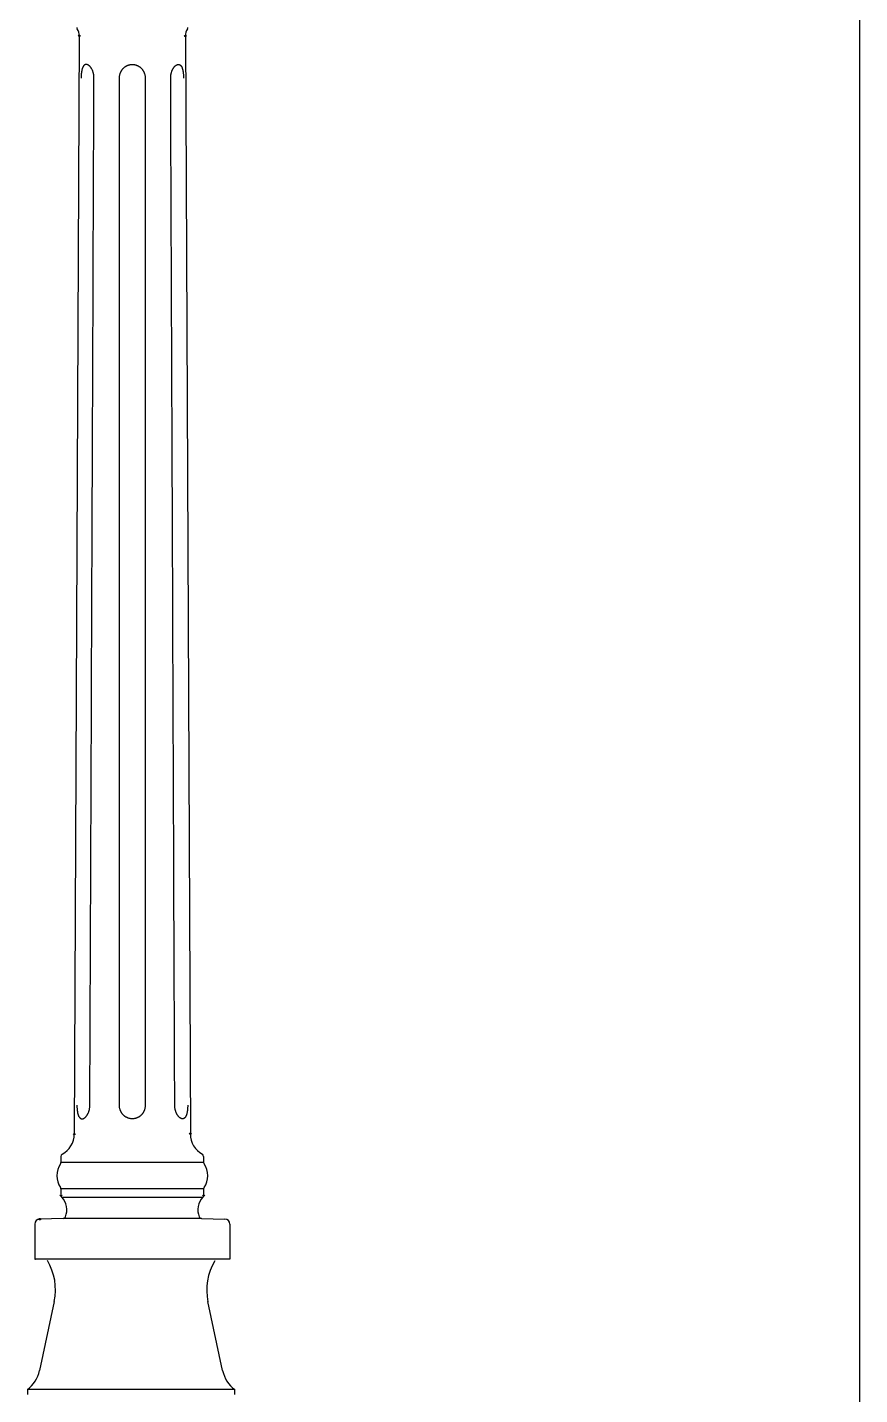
# Model space of a CAD drawing. Extents: x 0 to 81, y 0 to 357.
# Drawn here: x 11.3 to 70.9, y 97.9 to 195.7 of the extents above; entities that cross this region are included whole.
import ezdxf

# ---------------------------------------------------------------- set-up
doc = ezdxf.new("R2010")
doc.units = 0
doc.layers.add('LIVELLO_1', color=160, linetype='Continuous')

# ---------------------------------------------------------------- blocks, each defined once
blk = doc.blocks.new('AI9-BLK1')
at = {"layer": 'LIVELLO_1', "color": 7}
for p, q in [((30.55, 32.611), (30.523, -160.75)), ((-25.326, 16.375), (-25.682, -62.218)), ((-17.723, 16.375), (-17.368, -62.218)), ((-26.631, -63.823), (-26.631, -64.249)), ((-16.416, -64.249), (-26.631, -64.249)), ((-16.416, -63.823), (-16.416, -64.249)), ((-16.416, -66.146), (-26.631, -66.146)), ((-26.631, -66.146), (-26.631, -66.608)), ((-16.416, -66.146), (-16.416, -66.608)), ((-26.581, -66.732), (-16.466, -66.732)), ((-26.469, -68.251), (-28.148, -68.308)), ((-25.703, -68.251), (-26.469, -68.251)), ((-17.346, -68.251), (-25.703, -68.251)), ((-16.578, -68.251), (-17.346, -68.251)), ((-16.578, -68.251), (-14.9, -68.308)), ((-28.504, -68.665), (-28.504, -71.162)), ((-14.544, -68.665), (-14.544, -71.162)), ((-28.504, -71.162), (-28.448, -71.162)), ((-21.524, -71.162), (-28.448, -71.162)), ((-14.964, -71.162), (-28.082, -71.162)), ((-14.658, -71.162), (-21.524, -71.162)), ((-14.544, -71.162), (-14.658, -71.162)), ((-27.115, -74.187), (-28.169, -79.142)), ((-15.059, -79.142), (-16.111, -74.187)), ((-21.6, -80.508), (-29.04, -80.508)), ((-29.04, -80.508), (-29.04, -80.865)), ((-14.188, -80.508), (-21.626, -80.508)), ((-14.188, -80.865), (-14.188, -80.508))]:
    blk.add_line(p, q, dxfattribs=at)
for centre, radius in [((-25.682, -62.218), 0.0553), ((-17.367, -62.181), 0.0553), ((-26.633, -66.608), 0.0544), ((-16.415, -66.608), 0.0543), ((-28.147, -68.308), 0.0553)]:
    blk.add_circle(centre, radius, dxfattribs=at)
for centre, major_axis, ratio in [((-25.325, 16.382), (-0.0006, -0.0565), 0.961835), ((-17.722, 16.375), (0.0552, 0), 0.96415)]:
    blk.add_ellipse(centre, major_axis=major_axis, ratio=ratio, dxfattribs=at)
for points in [[(-25.506, 16.992), (-25.506, 16.957), (-25.494, 16.925), (-25.476, 16.893)], [(-25.326, 16.375), (-25.326, 16.561), (-25.376, 16.741), (-25.476, 16.893)], [(-17.572, 16.893), (-17.672, 16.741), (-17.723, 16.561), (-17.723, 16.375)], [(-17.572, 16.893), (-17.554, 16.925), (-17.546, 16.957), (-17.546, 16.992)], [(-26.541, -63.665), (-26.014, -63.375), (-25.684, -62.822), (-25.682, -62.218)], [(-17.368, -62.218), (-17.364, -62.822), (-17.035, -63.375), (-16.507, -63.665)], [(-26.662, -64.351), (-27.018, -64.861), (-27.018, -65.536), (-26.662, -66.046)], [(-26.662, -64.351), (-26.643, -64.322), (-26.631, -64.286), (-26.631, -64.249)], [(-26.541, -63.665), (-26.598, -63.701), (-26.631, -63.757), (-26.631, -63.823)], [(-16.416, -63.823), (-16.416, -63.757), (-16.452, -63.701), (-16.507, -63.665)], [(-16.416, -64.249), (-16.416, -64.286), (-16.406, -64.322), (-16.385, -64.351)], [(-16.385, -66.046), (-16.029, -65.536), (-16.029, -64.861), (-16.385, -64.351)], [(-26.631, -66.146), (-26.631, -66.111), (-26.643, -66.076), (-26.662, -66.046)], [(-16.385, -66.046), (-16.406, -66.076), (-16.416, -66.111), (-16.416, -66.146)], [(-26.631, -66.608), (-26.631, -66.654), (-26.615, -66.7), (-26.581, -66.732)], [(-26.311, -68.14), (-26.114, -67.658), (-26.221, -67.107), (-26.581, -66.732)], [(-16.466, -66.732), (-16.83, -67.107), (-16.935, -67.658), (-16.737, -68.14)], [(-16.466, -66.732), (-16.433, -66.7), (-16.416, -66.654), (-16.416, -66.608)], [(-28.148, -68.308), (-28.345, -68.308), (-28.504, -68.469), (-28.504, -68.665)], [(-26.469, -68.251), (-26.399, -68.246), (-26.337, -68.204), (-26.311, -68.14)], [(-16.737, -68.14), (-16.712, -68.204), (-16.647, -68.246), (-16.578, -68.251)], [(-14.544, -68.665), (-14.544, -68.469), (-14.703, -68.308), (-14.9, -68.308)], [(-27.115, -74.187), (-26.904, -73.184), (-27.077, -72.144), (-27.602, -71.269)], [(-15.622, -71.299), (-16.148, -72.179), (-16.323, -73.221), (-16.111, -74.22)], [(-29.04, -80.508), (-28.595, -80.174), (-28.285, -79.687), (-28.169, -79.142)], [(-15.059, -79.142), (-14.941, -79.687), (-14.633, -80.174), (-14.188, -80.508)]]:
    blk.add_open_spline(points, degree=3, dxfattribs=at)
for points, knots in [([(-24.268, 13.365), (-24.268, 13.402), (-24.27, 13.439), (-24.274, 13.475), (-24.275, 13.505), (-24.279, 13.54), (-24.282, 13.572), (-24.286, 13.598), (-24.294, 13.623), (-24.296, 13.648), (-24.301, 13.672), (-24.306, 13.694), (-24.311, 13.719), (-24.317, 13.734), (-24.32, 13.754), (-24.326, 13.77), (-24.332, 13.786), (-24.337, 13.803), (-24.342, 13.821), (-24.346, 13.837), (-24.353, 13.855), (-24.36, 13.871), (-24.367, 13.887), (-24.375, 13.903), (-24.381, 13.918), (-24.388, 13.936), (-24.393, 13.952), (-24.402, 13.963), (-24.411, 13.982), (-24.419, 13.998), (-24.426, 14.012), (-24.434, 14.025), (-24.442, 14.039), (-24.451, 14.055), (-24.458, 14.065), (-24.467, 14.079), (-24.476, 14.093), (-24.484, 14.104), (-24.493, 14.115), (-24.502, 14.127), (-24.509, 14.14), (-24.52, 14.15), (-24.527, 14.161), (-24.536, 14.171), (-24.545, 14.18), (-24.552, 14.189), (-24.562, 14.198), (-24.571, 14.209), (-24.579, 14.217), (-24.587, 14.226), (-24.596, 14.231), (-24.603, 14.238), (-24.614, 14.247), (-24.621, 14.253), (-24.63, 14.258), (-24.64, 14.269), (-24.647, 14.274), (-24.656, 14.279), (-24.664, 14.284), (-24.672, 14.29), (-24.681, 14.293), (-24.69, 14.299), (-24.697, 14.302), (-24.704, 14.307), (-24.716, 14.309), (-24.721, 14.314), (-24.732, 14.318), (-24.739, 14.318), (-24.747, 14.323), (-24.756, 14.327), (-24.763, 14.327), (-24.771, 14.329), (-24.779, 14.332), (-24.785, 14.332), (-24.792, 14.332), (-24.801, 14.334), (-24.801, 14.334), (-24.824, 14.334), (-24.824, 14.334), (-24.824, 14.334), (-24.847, 14.334), (-24.847, 14.334), (-24.853, 14.334), (-24.861, 14.332), (-24.868, 14.332), (-24.877, 14.329), (-24.884, 14.327), (-24.891, 14.327), (-24.899, 14.323), (-24.904, 14.318), (-24.911, 14.318), (-24.916, 14.314), (-24.924, 14.309), (-24.931, 14.307), (-24.937, 14.302), (-24.944, 14.299), (-24.951, 14.293), (-24.958, 14.29), (-24.965, 14.284), (-24.97, 14.279), (-24.978, 14.274), (-24.984, 14.269), (-24.987, 14.262), (-24.994, 14.253), (-25.001, 14.247), (-25.008, 14.238), (-25.013, 14.231), (-25.018, 14.226), (-25.025, 14.217), (-25.032, 14.209), (-25.036, 14.198), (-25.043, 14.189), (-25.051, 14.18), (-25.053, 14.171), (-25.06, 14.161), (-25.063, 14.15), (-25.068, 14.14), (-25.074, 14.127), (-25.079, 14.115), (-25.085, 14.104), (-25.089, 14.093), (-25.094, 14.079), (-25.1, 14.065), (-25.103, 14.055), (-25.108, 14.039), (-25.112, 14.025), (-25.117, 14.012), (-25.119, 13.994), (-25.125, 13.982), (-25.129, 13.963), (-25.134, 13.95), (-25.138, 13.936), (-25.139, 13.918), (-25.145, 13.903), (-25.146, 13.885), (-25.15, 13.867), (-25.153, 13.855), (-25.155, 13.837), (-25.157, 13.821), (-25.161, 13.803), (-25.163, 13.786), (-25.165, 13.77), (-25.169, 13.754), (-25.17, 13.734), (-25.17, 13.719), (-25.174, 13.694), (-25.177, 13.672), (-25.179, 13.648), (-25.181, 13.621), (-25.184, 13.598), (-25.184, 13.572), (-25.188, 13.54), (-25.188, 13.505), (-25.188, 13.475), (-25.19, 13.439), (-25.19, 13.402), (-25.19, 13.365)], [0, 0, 0, 0, 1, 1, 1, 2, 2, 2, 3, 3, 3, 4, 4, 4, 5, 5, 5, 6, 6, 6, 7, 7, 7, 8, 8, 8, 9, 9, 9, 10, 10, 10, 11, 11, 11, 12, 12, 12, 13, 13, 13, 14, 14, 14, 15, 15, 15, 16, 16, 16, 17, 17, 17, 18, 18, 18, 19, 19, 19, 20, 20, 20, 21, 21, 21, 22, 22, 22, 23, 23, 23, 24, 24, 24, 25, 25, 25, 26, 26, 26, 27, 27, 27, 28, 28, 28, 29, 29, 29, 30, 30, 30, 31, 31, 31, 32, 32, 32, 33, 33, 33, 34, 34, 34, 35, 35, 35, 36, 36, 36, 37, 37, 37, 38, 38, 38, 39, 39, 39, 40, 40, 40, 41, 41, 41, 42, 42, 42, 43, 43, 43, 44, 44, 44, 45, 45, 45, 46, 46, 46, 47, 47, 47, 48, 48, 48, 49, 49, 49, 50, 50, 50, 51, 51, 51, 52, 52, 52, 52]), ([(-22.446, 13.365), (-22.446, 13.398), (-22.445, 13.432), (-22.44, 13.466), (-22.439, 13.496), (-22.433, 13.527), (-22.428, 13.559), (-22.421, 13.58), (-22.417, 13.607), (-22.412, 13.628), (-22.404, 13.651), (-22.399, 13.674), (-22.392, 13.697), (-22.385, 13.71), (-22.379, 13.727), (-22.376, 13.745), (-22.368, 13.759), (-22.361, 13.775), (-22.354, 13.791), (-22.345, 13.805), (-22.338, 13.825), (-22.333, 13.837), (-22.319, 13.855), (-22.314, 13.871), (-22.303, 13.885), (-22.294, 13.903), (-22.285, 13.917), (-22.274, 13.931), (-22.265, 13.943), (-22.252, 13.961), (-22.243, 13.977), (-22.232, 13.989), (-22.224, 14.003), (-22.209, 14.014), (-22.2, 14.028), (-22.188, 14.044), (-22.174, 14.058), (-22.164, 14.065), (-22.151, 14.079), (-22.138, 14.09), (-22.126, 14.104), (-22.113, 14.113), (-22.1, 14.125), (-22.088, 14.136), (-22.073, 14.147), (-22.06, 14.155), (-22.048, 14.166), (-22.034, 14.175), (-22.022, 14.182), (-22.008, 14.193), (-21.996, 14.201), (-21.98, 14.209), (-21.968, 14.217), (-21.954, 14.226), (-21.941, 14.231), (-21.928, 14.238), (-21.913, 14.246), (-21.901, 14.251), (-21.887, 14.258), (-21.872, 14.263), (-21.859, 14.272), (-21.847, 14.277), (-21.834, 14.283), (-21.821, 14.284), (-21.809, 14.29), (-21.796, 14.293), (-21.785, 14.299), (-21.766, 14.302), (-21.747, 14.307), (-21.729, 14.313), (-21.711, 14.314), (-21.693, 14.318), (-21.675, 14.323), (-21.651, 14.327), (-21.626, 14.332), (-21.602, 14.332), (-21.575, 14.334), (-21.552, 14.334), (-21.524, 14.334)], [0, 0, 0, 0, 1, 1, 1, 2, 2, 2, 3, 3, 3, 4, 4, 4, 5, 5, 5, 6, 6, 6, 7, 7, 7, 8, 8, 8, 9, 9, 9, 10, 10, 10, 11, 11, 11, 12, 12, 12, 13, 13, 13, 14, 14, 14, 15, 15, 15, 16, 16, 16, 17, 17, 17, 18, 18, 18, 19, 19, 19, 20, 20, 20, 21, 21, 21, 22, 22, 22, 23, 23, 23, 24, 24, 24, 25, 25, 25, 26, 26, 26, 26]), ([(-21.524, 14.334), (-21.497, 14.334), (-21.472, 14.334), (-21.446, 14.332), (-21.422, 14.332), (-21.399, 14.327), (-21.374, 14.323), (-21.356, 14.318), (-21.338, 14.314), (-21.318, 14.313), (-21.301, 14.307), (-21.285, 14.302), (-21.265, 14.299), (-21.254, 14.293), (-21.24, 14.29), (-21.227, 14.284), (-21.213, 14.283), (-21.202, 14.277), (-21.189, 14.272), (-21.177, 14.263), (-21.162, 14.258), (-21.149, 14.251), (-21.135, 14.247), (-21.122, 14.238), (-21.109, 14.233), (-21.095, 14.226), (-21.082, 14.217), (-21.068, 14.209), (-21.054, 14.201), (-21.04, 14.196), (-21.028, 14.182), (-21.016, 14.175), (-21.001, 14.166), (-20.987, 14.157), (-20.974, 14.147), (-20.961, 14.14), (-20.95, 14.127), (-20.936, 14.115), (-20.923, 14.104), (-20.909, 14.09), (-20.898, 14.079), (-20.885, 14.069), (-20.874, 14.058), (-20.864, 14.044), (-20.849, 14.028), (-20.838, 14.014), (-20.826, 14.003), (-20.814, 13.989), (-20.805, 13.977), (-20.795, 13.961), (-20.783, 13.947), (-20.774, 13.931), (-20.764, 13.918), (-20.755, 13.903), (-20.743, 13.885), (-20.736, 13.871), (-20.727, 13.855), (-20.717, 13.837), (-20.711, 13.825), (-20.702, 13.805), (-20.695, 13.791), (-20.688, 13.775), (-20.68, 13.759), (-20.675, 13.745), (-20.669, 13.727), (-20.662, 13.71), (-20.657, 13.697), (-20.65, 13.674), (-20.644, 13.651), (-20.637, 13.628), (-20.629, 13.607), (-20.626, 13.584), (-20.621, 13.559), (-20.615, 13.531), (-20.61, 13.496), (-20.606, 13.466), (-20.605, 13.432), (-20.603, 13.398), (-20.603, 13.365)], [0, 0, 0, 0, 1, 1, 1, 2, 2, 2, 3, 3, 3, 4, 4, 4, 5, 5, 5, 6, 6, 6, 7, 7, 7, 8, 8, 8, 9, 9, 9, 10, 10, 10, 11, 11, 11, 12, 12, 12, 13, 13, 13, 14, 14, 14, 15, 15, 15, 16, 16, 16, 17, 17, 17, 18, 18, 18, 19, 19, 19, 20, 20, 20, 21, 21, 21, 22, 22, 22, 23, 23, 23, 24, 24, 24, 25, 25, 25, 26, 26, 26, 26]), ([(-18.778, 13.365), (-18.778, 13.402), (-18.777, 13.439), (-18.775, 13.475), (-18.771, 13.505), (-18.77, 13.54), (-18.764, 13.572), (-18.762, 13.598), (-18.757, 13.623), (-18.752, 13.648), (-18.746, 13.672), (-18.74, 13.697), (-18.735, 13.719), (-18.731, 13.734), (-18.726, 13.754), (-18.721, 13.77), (-18.716, 13.786), (-18.712, 13.803), (-18.704, 13.821), (-18.7, 13.837), (-18.695, 13.855), (-18.688, 13.871), (-18.681, 13.887), (-18.674, 13.906), (-18.668, 13.922), (-18.661, 13.936), (-18.654, 13.952), (-18.645, 13.968), (-18.638, 13.982), (-18.63, 13.998), (-18.621, 14.012), (-18.614, 14.025), (-18.607, 14.039), (-18.598, 14.055), (-18.588, 14.065), (-18.581, 14.079), (-18.572, 14.093), (-18.563, 14.104), (-18.555, 14.115), (-18.547, 14.127), (-18.538, 14.14), (-18.529, 14.15), (-18.519, 14.161), (-18.512, 14.171), (-18.505, 14.18), (-18.494, 14.189), (-18.487, 14.198), (-18.478, 14.209), (-18.469, 14.217), (-18.462, 14.226), (-18.451, 14.231), (-18.443, 14.238), (-18.434, 14.247), (-18.427, 14.253), (-18.418, 14.258), (-18.412, 14.263), (-18.4, 14.274), (-18.393, 14.279), (-18.384, 14.284), (-18.377, 14.29), (-18.367, 14.293), (-18.36, 14.299), (-18.351, 14.302), (-18.342, 14.307), (-18.335, 14.309), (-18.326, 14.314), (-18.319, 14.318), (-18.31, 14.318), (-18.303, 14.323), (-18.297, 14.327), (-18.286, 14.327), (-18.279, 14.329), (-18.272, 14.332), (-18.263, 14.332), (-18.255, 14.332), (-18.248, 14.334), (-18.248, 14.334), (-18.225, 14.334), (-18.225, 14.334), (-18.225, 14.334), (-18.201, 14.334), (-18.201, 14.334), (-18.196, 14.334), (-18.188, 14.332), (-18.179, 14.332), (-18.172, 14.329), (-18.165, 14.327), (-18.157, 14.327), (-18.151, 14.323), (-18.145, 14.318), (-18.137, 14.318), (-18.13, 14.314), (-18.123, 14.309), (-18.116, 14.307), (-18.111, 14.302), (-18.103, 14.299), (-18.096, 14.293), (-18.09, 14.29), (-18.083, 14.284), (-18.078, 14.279), (-18.071, 14.274), (-18.065, 14.263), (-18.059, 14.258), (-18.052, 14.253), (-18.045, 14.247), (-18.04, 14.238), (-18.035, 14.231), (-18.028, 14.226), (-18.021, 14.217), (-18.014, 14.209), (-18.013, 14.198), (-18.005, 14.189), (-17.998, 14.18), (-17.997, 14.171), (-17.989, 14.161), (-17.985, 14.15), (-17.978, 14.14), (-17.973, 14.127), (-17.969, 14.115), (-17.964, 14.104), (-17.959, 14.093), (-17.955, 14.079), (-17.947, 14.065), (-17.945, 14.055), (-17.938, 14.039), (-17.936, 14.025), (-17.931, 14.012), (-17.928, 13.994), (-17.926, 13.982), (-17.921, 13.963), (-17.913, 13.95), (-17.911, 13.936), (-17.907, 13.918), (-17.904, 13.903), (-17.902, 13.885), (-17.897, 13.867), (-17.895, 13.851), (-17.895, 13.837), (-17.891, 13.821), (-17.888, 13.803), (-17.884, 13.786), (-17.884, 13.77), (-17.881, 13.754), (-17.879, 13.734), (-17.876, 13.719), (-17.875, 13.694), (-17.871, 13.672), (-17.869, 13.648), (-17.868, 13.621), (-17.866, 13.598), (-17.862, 13.572), (-17.86, 13.54), (-17.86, 13.505), (-17.859, 13.475), (-17.857, 13.439), (-17.857, 13.402), (-17.857, 13.365)], [0, 0, 0, 0, 1, 1, 1, 2, 2, 2, 3, 3, 3, 4, 4, 4, 5, 5, 5, 6, 6, 6, 7, 7, 7, 8, 8, 8, 9, 9, 9, 10, 10, 10, 11, 11, 11, 12, 12, 12, 13, 13, 13, 14, 14, 14, 15, 15, 15, 16, 16, 16, 17, 17, 17, 18, 18, 18, 19, 19, 19, 20, 20, 20, 21, 21, 21, 22, 22, 22, 23, 23, 23, 24, 24, 24, 25, 25, 25, 26, 26, 26, 27, 27, 27, 28, 28, 28, 29, 29, 29, 30, 30, 30, 31, 31, 31, 32, 32, 32, 33, 33, 33, 34, 34, 34, 35, 35, 35, 36, 36, 36, 37, 37, 37, 38, 38, 38, 39, 39, 39, 40, 40, 40, 41, 41, 41, 42, 42, 42, 43, 43, 43, 44, 44, 44, 45, 45, 45, 46, 46, 46, 47, 47, 47, 48, 48, 48, 49, 49, 49, 50, 50, 50, 51, 51, 51, 52, 52, 52, 52]), ([(-24.564, -60.154), (-24.514, -47.899), (-24.464, -35.646), (-24.419, -23.395), (-24.367, -11.14), (-24.319, 1.113), (-24.268, 13.365)], [0, 0, 0, 0, 1, 1, 1, 2, 2, 2, 2]), ([(-22.45, -60.154), (-22.45, -47.899), (-22.446, -35.646), (-22.446, -23.395), (-22.446, -11.14), (-22.446, 1.113), (-22.446, 13.365)], [0, 0, 0, 0, 1, 1, 1, 2, 2, 2, 2]), ([(-20.603, 13.365), (-20.603, 13.365), (-20.603, -23.395), (-20.603, -23.395), (-20.601, -35.646), (-20.599, -47.899), (-20.599, -60.154)], [0, 0, 0, 0, 1, 1, 1, 2, 2, 2, 2]), ([(-18.486, -60.154), (-18.533, -47.899), (-18.583, -35.646), (-18.63, -23.395), (-18.681, -11.14), (-18.728, 1.113), (-18.778, 13.365)], [0, 0, 0, 0, 1, 1, 1, 2, 2, 2, 2]), ([(-25.488, -60.154), (-25.488, -60.154), (-25.488, -60.26), (-25.488, -60.26), (-25.488, -60.296), (-25.483, -60.328), (-25.483, -60.358), (-25.482, -60.388), (-25.48, -60.409), (-25.478, -60.437), (-25.475, -60.46), (-25.473, -60.483), (-25.471, -60.508), (-25.467, -60.526), (-25.467, -60.542), (-25.466, -60.559), (-25.459, -60.575), (-25.458, -60.593), (-25.458, -60.611), (-25.454, -60.627), (-25.451, -60.643), (-25.447, -60.66), (-25.443, -60.678), (-25.442, -60.694), (-25.438, -60.711), (-25.435, -60.724), (-25.431, -60.742), (-25.427, -60.754), (-25.423, -60.77), (-25.421, -60.784), (-25.414, -60.8), (-25.409, -60.812), (-25.407, -60.827), (-25.402, -60.839), (-25.397, -60.851), (-25.393, -60.865), (-25.39, -60.88), (-25.383, -60.89), (-25.378, -60.902), (-25.373, -60.915), (-25.371, -60.926), (-25.364, -60.936), (-25.357, -60.947), (-25.353, -60.955), (-25.345, -60.966), (-25.34, -60.977), (-25.337, -60.984), (-25.329, -60.996), (-25.324, -61.004), (-25.321, -61.012), (-25.313, -61.017), (-25.306, -61.023), (-25.3, -61.032), (-25.295, -61.038), (-25.29, -61.049), (-25.283, -61.055), (-25.276, -61.058), (-25.269, -61.065), (-25.262, -61.07), (-25.257, -61.074), (-25.248, -61.083), (-25.245, -61.085), (-25.237, -61.09), (-25.228, -61.095), (-25.221, -61.099), (-25.214, -61.102), (-25.206, -61.104), (-25.201, -61.108), (-25.195, -61.11), (-25.188, -61.113), (-25.181, -61.115), (-25.172, -61.115), (-25.163, -61.118), (-25.157, -61.122), (-25.15, -61.122), (-25.145, -61.122), (-25.136, -61.122), (-25.127, -61.126), (-25.119, -61.126), (-25.112, -61.126), (-25.105, -61.122), (-25.096, -61.122), (-25.089, -61.122), (-25.081, -61.122), (-25.072, -61.118), (-25.067, -61.115), (-25.056, -61.115), (-25.051, -61.113), (-25.041, -61.11), (-25.032, -61.108), (-25.025, -61.104), (-25.016, -61.102), (-25.008, -61.095), (-25, -61.094), (-24.993, -61.088), (-24.984, -61.085), (-24.975, -61.079), (-24.967, -61.074), (-24.958, -61.07), (-24.949, -61.065), (-24.942, -61.058), (-24.932, -61.053), (-24.924, -61.048), (-24.916, -61.037), (-24.908, -61.032), (-24.899, -61.023), (-24.891, -61.017), (-24.88, -61.009), (-24.873, -61.002), (-24.864, -60.993), (-24.855, -60.984), (-24.847, -60.973), (-24.839, -60.963), (-24.83, -60.955), (-24.823, -60.945), (-24.813, -60.933), (-24.802, -60.922), (-24.797, -60.915), (-24.785, -60.902), (-24.779, -60.889), (-24.771, -60.876), (-24.763, -60.865), (-24.754, -60.851), (-24.747, -60.839), (-24.739, -60.827), (-24.73, -60.812), (-24.721, -60.798), (-24.716, -60.784), (-24.706, -60.77), (-24.699, -60.754), (-24.69, -60.738), (-24.685, -60.724), (-24.678, -60.708), (-24.672, -60.694), (-24.664, -60.678), (-24.657, -60.66), (-24.65, -60.643), (-24.647, -60.627), (-24.64, -60.611), (-24.634, -60.593), (-24.628, -60.575), (-24.623, -60.559), (-24.619, -60.542), (-24.614, -60.526), (-24.61, -60.508), (-24.603, -60.483), (-24.596, -60.46), (-24.594, -60.437), (-24.588, -60.412), (-24.583, -60.388), (-24.579, -60.361), (-24.574, -60.328), (-24.571, -60.296), (-24.569, -60.264), (-24.565, -60.227), (-24.565, -60.19), (-24.564, -60.154)], [0, 0, 0, 0, 1, 1, 1, 2, 2, 2, 3, 3, 3, 4, 4, 4, 5, 5, 5, 6, 6, 6, 7, 7, 7, 8, 8, 8, 9, 9, 9, 10, 10, 10, 11, 11, 11, 12, 12, 12, 13, 13, 13, 14, 14, 14, 15, 15, 15, 16, 16, 16, 17, 17, 17, 18, 18, 18, 19, 19, 19, 20, 20, 20, 21, 21, 21, 22, 22, 22, 23, 23, 23, 24, 24, 24, 25, 25, 25, 26, 26, 26, 27, 27, 27, 28, 28, 28, 29, 29, 29, 30, 30, 30, 31, 31, 31, 32, 32, 32, 33, 33, 33, 34, 34, 34, 35, 35, 35, 36, 36, 36, 37, 37, 37, 38, 38, 38, 39, 39, 39, 40, 40, 40, 41, 41, 41, 42, 42, 42, 43, 43, 43, 44, 44, 44, 45, 45, 45, 46, 46, 46, 47, 47, 47, 48, 48, 48, 49, 49, 49, 50, 50, 50, 51, 51, 51, 52, 52, 52, 52]), ([(-21.524, -61.126), (-21.552, -61.122), (-21.577, -61.122), (-21.606, -61.122), (-21.628, -61.118), (-21.651, -61.115), (-21.676, -61.11), (-21.697, -61.108), (-21.712, -61.102), (-21.735, -61.099), (-21.751, -61.095), (-21.769, -61.088), (-21.787, -61.085), (-21.801, -61.079), (-21.812, -61.074), (-21.827, -61.07), (-21.837, -61.065), (-21.852, -61.064), (-21.865, -61.058), (-21.88, -61.053), (-21.892, -61.048), (-21.904, -61.037), (-21.92, -61.032), (-21.932, -61.026), (-21.946, -61.017), (-21.961, -61.012), (-21.973, -61.004), (-21.986, -60.996), (-21.999, -60.987), (-22.011, -60.982), (-22.024, -60.971), (-22.037, -60.961), (-22.049, -60.952), (-22.064, -60.945), (-22.078, -60.933), (-22.091, -60.922), (-22.1, -60.915), (-22.115, -60.902), (-22.129, -60.89), (-22.14, -60.88), (-22.151, -60.869), (-22.165, -60.854), (-22.174, -60.844), (-22.189, -60.832), (-22.2, -60.82), (-22.21, -60.803), (-22.224, -60.793), (-22.232, -60.779), (-22.245, -60.765), (-22.258, -60.75), (-22.267, -60.736), (-22.276, -60.718), (-22.286, -60.708), (-22.298, -60.692), (-22.307, -60.678), (-22.314, -60.66), (-22.324, -60.643), (-22.333, -60.627), (-22.341, -60.612), (-22.348, -60.596), (-22.357, -60.581), (-22.363, -60.565), (-22.37, -60.549), (-22.378, -60.534), (-22.383, -60.515), (-22.388, -60.499), (-22.394, -60.483), (-22.402, -60.464), (-22.409, -60.439), (-22.416, -60.416), (-22.421, -60.397), (-22.426, -60.372), (-22.43, -60.346), (-22.435, -60.317), (-22.442, -60.285), (-22.445, -60.255), (-22.446, -60.222), (-22.45, -60.188), (-22.45, -60.154)], [0, 0, 0, 0, 1, 1, 1, 2, 2, 2, 3, 3, 3, 4, 4, 4, 5, 5, 5, 6, 6, 6, 7, 7, 7, 8, 8, 8, 9, 9, 9, 10, 10, 10, 11, 11, 11, 12, 12, 12, 13, 13, 13, 14, 14, 14, 15, 15, 15, 16, 16, 16, 17, 17, 17, 18, 18, 18, 19, 19, 19, 20, 20, 20, 21, 21, 21, 22, 22, 22, 23, 23, 23, 24, 24, 24, 25, 25, 25, 26, 26, 26, 26]), ([(-20.599, -60.154), (-20.601, -60.188), (-20.603, -60.222), (-20.605, -60.255), (-20.606, -60.285), (-20.612, -60.317), (-20.617, -60.347), (-20.622, -60.372), (-20.627, -60.397), (-20.635, -60.418), (-20.639, -60.439), (-20.646, -60.464), (-20.655, -60.485), (-20.66, -60.503), (-20.665, -60.515), (-20.674, -60.534), (-20.68, -60.551), (-20.688, -60.565), (-20.693, -60.581), (-20.7, -60.598), (-20.707, -60.612), (-20.717, -60.63), (-20.726, -60.646), (-20.733, -60.66), (-20.743, -60.678), (-20.753, -60.692), (-20.764, -60.708), (-20.772, -60.722), (-20.781, -60.736), (-20.795, -60.75), (-20.805, -60.765), (-20.814, -60.779), (-20.826, -60.793), (-20.838, -60.803), (-20.849, -60.82), (-20.86, -60.832), (-20.872, -60.846), (-20.883, -60.854), (-20.895, -60.869), (-20.909, -60.88), (-20.921, -60.89), (-20.932, -60.902), (-20.947, -60.915), (-20.959, -60.922), (-20.972, -60.933), (-20.983, -60.945), (-20.997, -60.952), (-21.009, -60.961), (-21.024, -60.971), (-21.037, -60.982), (-21.052, -60.987), (-21.063, -60.996), (-21.077, -61.004), (-21.09, -61.012), (-21.103, -61.017), (-21.116, -61.026), (-21.13, -61.032), (-21.144, -61.037), (-21.155, -61.048), (-21.17, -61.053), (-21.184, -61.058), (-21.196, -61.064), (-21.211, -61.065), (-21.224, -61.07), (-21.236, -61.074), (-21.249, -61.079), (-21.261, -61.085), (-21.28, -61.088), (-21.298, -61.095), (-21.315, -61.099), (-21.336, -61.102), (-21.354, -61.108), (-21.372, -61.11), (-21.396, -61.115), (-21.419, -61.118), (-21.445, -61.122), (-21.47, -61.122), (-21.497, -61.122), (-21.524, -61.126)], [0, 0, 0, 0, 1, 1, 1, 2, 2, 2, 3, 3, 3, 4, 4, 4, 5, 5, 5, 6, 6, 6, 7, 7, 7, 8, 8, 8, 9, 9, 9, 10, 10, 10, 11, 11, 11, 12, 12, 12, 13, 13, 13, 14, 14, 14, 15, 15, 15, 16, 16, 16, 17, 17, 17, 18, 18, 18, 19, 19, 19, 20, 20, 20, 21, 21, 21, 22, 22, 22, 23, 23, 23, 24, 24, 24, 25, 25, 25, 26, 26, 26, 26]), ([(-17.56, -60.154), (-17.56, -60.154), (-17.56, -60.26), (-17.56, -60.26), (-17.562, -60.296), (-17.563, -60.328), (-17.565, -60.358), (-17.567, -60.388), (-17.567, -60.409), (-17.57, -60.434), (-17.572, -60.46), (-17.574, -60.483), (-17.576, -60.508), (-17.58, -60.526), (-17.582, -60.542), (-17.584, -60.559), (-17.587, -60.575), (-17.589, -60.593), (-17.591, -60.611), (-17.593, -60.627), (-17.598, -60.643), (-17.6, -60.657), (-17.605, -60.674), (-17.607, -60.692), (-17.61, -60.708), (-17.614, -60.724), (-17.618, -60.738), (-17.622, -60.754), (-17.623, -60.768), (-17.627, -60.784), (-17.632, -60.798), (-17.638, -60.812), (-17.641, -60.827), (-17.646, -60.839), (-17.65, -60.851), (-17.656, -60.865), (-17.662, -60.88), (-17.665, -60.889), (-17.668, -60.902), (-17.674, -60.915), (-17.679, -60.922), (-17.685, -60.936), (-17.693, -60.947), (-17.694, -60.955), (-17.701, -60.963), (-17.707, -60.973), (-17.712, -60.984), (-17.717, -60.996), (-17.724, -61.004), (-17.729, -61.012), (-17.736, -61.017), (-17.743, -61.023), (-17.748, -61.032), (-17.752, -61.038), (-17.759, -61.048), (-17.767, -61.055), (-17.774, -61.058), (-17.779, -61.065), (-17.786, -61.07), (-17.793, -61.074), (-17.799, -61.083), (-17.807, -61.085), (-17.812, -61.088), (-17.819, -61.094), (-17.826, -61.099), (-17.833, -61.102), (-17.84, -61.104), (-17.846, -61.108), (-17.853, -61.11), (-17.86, -61.113), (-17.868, -61.115), (-17.876, -61.115), (-17.884, -61.118), (-17.891, -61.122), (-17.897, -61.122), (-17.904, -61.122), (-17.913, -61.122), (-17.921, -61.126), (-17.928, -61.126), (-17.936, -61.126), (-17.945, -61.122), (-17.951, -61.122), (-17.959, -61.122), (-17.969, -61.122), (-17.976, -61.118), (-17.983, -61.115), (-17.993, -61.115), (-17.998, -61.113), (-18.009, -61.11), (-18.014, -61.108), (-18.021, -61.104), (-18.033, -61.102), (-18.04, -61.095), (-18.049, -61.094), (-18.056, -61.088), (-18.065, -61.085), (-18.073, -61.079), (-18.083, -61.074), (-18.09, -61.07), (-18.099, -61.065), (-18.107, -61.058), (-18.116, -61.053), (-18.123, -61.048), (-18.134, -61.038), (-18.141, -61.032), (-18.151, -61.023), (-18.159, -61.017), (-18.167, -61.009), (-18.173, -61.002), (-18.185, -60.993), (-18.192, -60.984), (-18.201, -60.973), (-18.21, -60.963), (-18.217, -60.955), (-18.227, -60.947), (-18.235, -60.936), (-18.246, -60.922), (-18.251, -60.915), (-18.263, -60.902), (-18.268, -60.889), (-18.277, -60.88), (-18.286, -60.865), (-18.293, -60.851), (-18.303, -60.839), (-18.31, -60.827), (-18.317, -60.812), (-18.326, -60.798), (-18.334, -60.784), (-18.342, -60.77), (-18.35, -60.754), (-18.357, -60.742), (-18.363, -60.724), (-18.37, -60.708), (-18.377, -60.694), (-18.384, -60.678), (-18.391, -60.66), (-18.398, -60.643), (-18.403, -60.627), (-18.41, -60.611), (-18.415, -60.593), (-18.42, -60.575), (-18.424, -60.559), (-18.429, -60.542), (-18.434, -60.526), (-18.436, -60.508), (-18.443, -60.483), (-18.451, -60.46), (-18.455, -60.437), (-18.462, -60.412), (-18.465, -60.388), (-18.469, -60.361), (-18.474, -60.328), (-18.478, -60.296), (-18.479, -60.264), (-18.481, -60.227), (-18.484, -60.19), (-18.486, -60.154)], [0, 0, 0, 0, 1, 1, 1, 2, 2, 2, 3, 3, 3, 4, 4, 4, 5, 5, 5, 6, 6, 6, 7, 7, 7, 8, 8, 8, 9, 9, 9, 10, 10, 10, 11, 11, 11, 12, 12, 12, 13, 13, 13, 14, 14, 14, 15, 15, 15, 16, 16, 16, 17, 17, 17, 18, 18, 18, 19, 19, 19, 20, 20, 20, 21, 21, 21, 22, 22, 22, 23, 23, 23, 24, 24, 24, 25, 25, 25, 26, 26, 26, 27, 27, 27, 28, 28, 28, 29, 29, 29, 30, 30, 30, 31, 31, 31, 32, 32, 32, 33, 33, 33, 34, 34, 34, 35, 35, 35, 36, 36, 36, 37, 37, 37, 38, 38, 38, 39, 39, 39, 40, 40, 40, 41, 41, 41, 42, 42, 42, 43, 43, 43, 44, 44, 44, 45, 45, 45, 46, 46, 46, 47, 47, 47, 48, 48, 48, 49, 49, 49, 50, 50, 50, 51, 51, 51, 52, 52, 52, 52])]:
    blk.add_open_spline(points, degree=3, knots=knots, dxfattribs=at)

msp = doc.modelspace()

# ---------------------------------------------------------------- block references
at = {"layer": 'LIVELLO_1', "color": 7}
msp.add_blockref('AI9-BLK1', (40.385046, 178.752138), dxfattribs=at)

doc.saveas('drawing.dxf')
